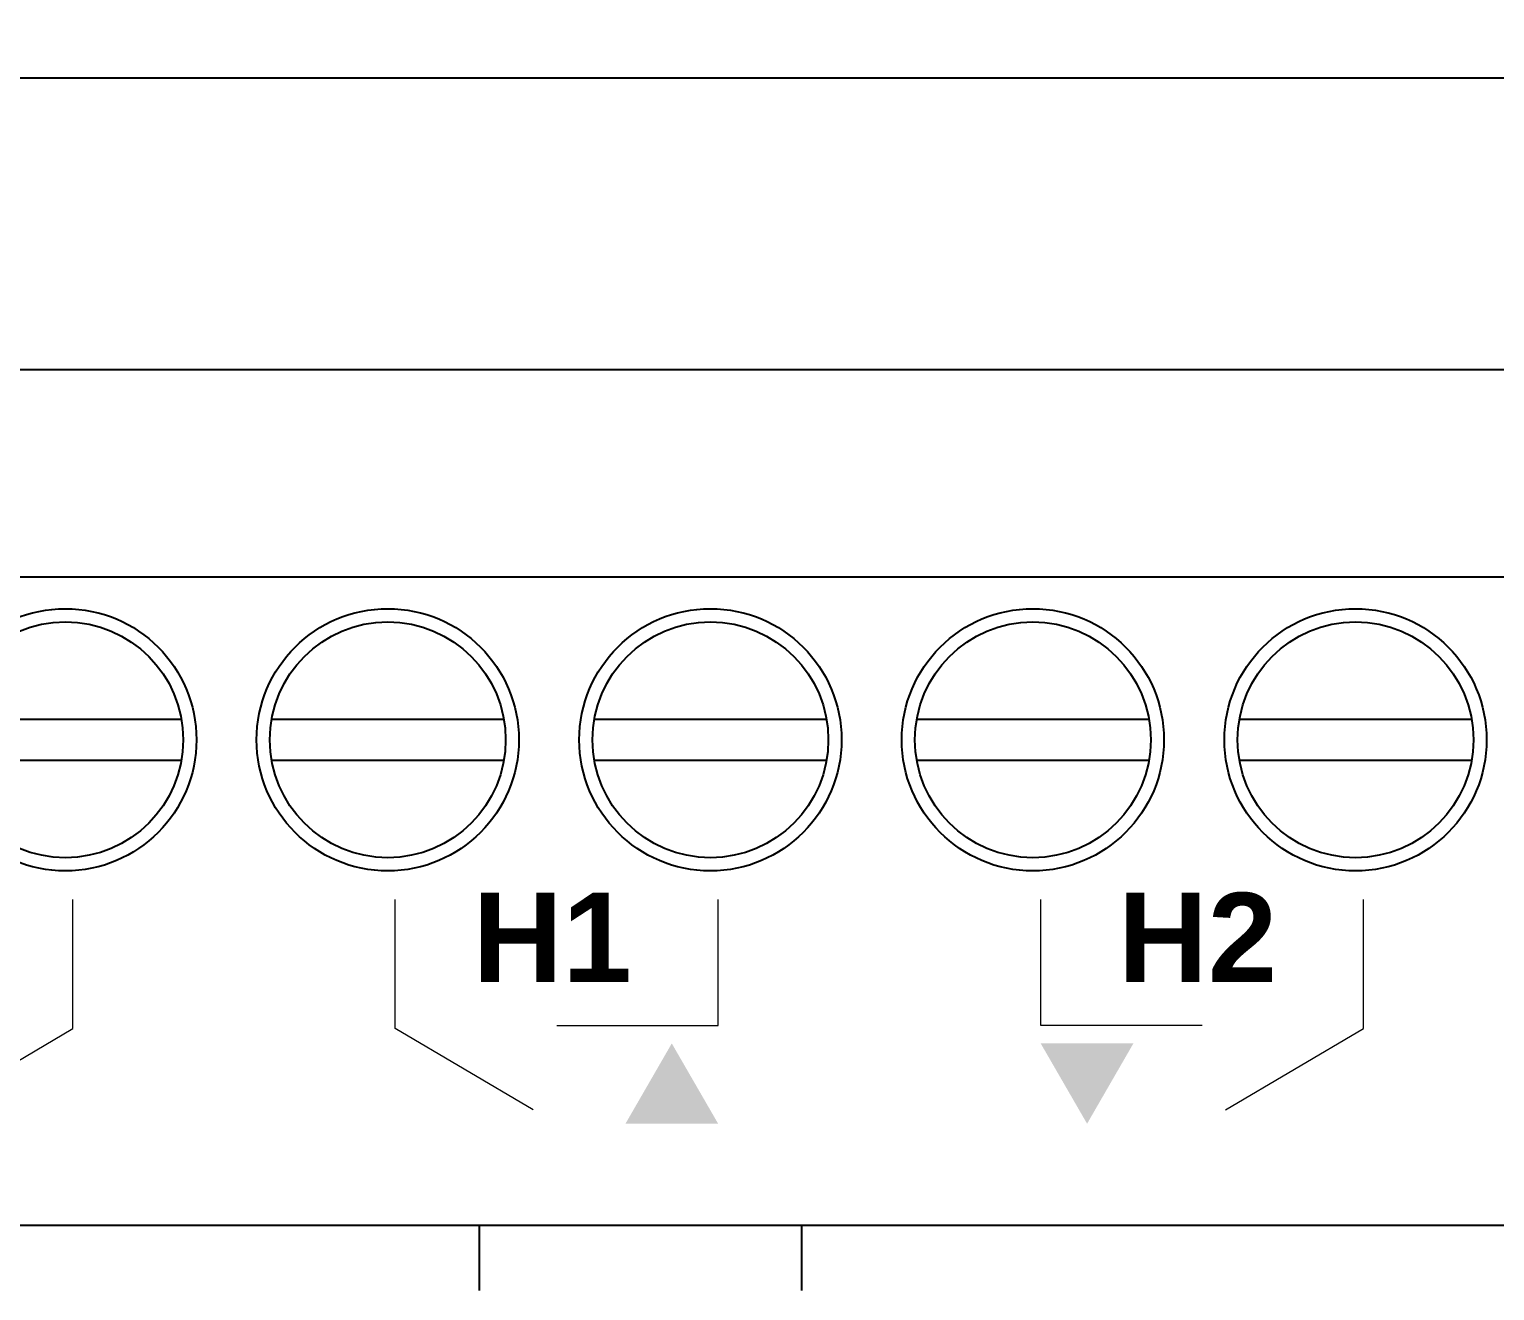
# Model space of a CAD drawing. Header units: millimetres. Extents: x 2517 to 4319, y 573 to 1664.
# Drawn here: x 2811.78 to 2840.62, y 1527.2 to 1552.02 of the extents above; entities that cross this region are included whole.
import ezdxf
from ezdxf.enums import TextEntityAlignment as Align

# ---------------------------------------------------------------- set-up
doc = ezdxf.new("R2010")
doc.units = ezdxf.units.MM
doc.set_wipeout_variables(frame=1)
for name, color, linetype in [('devices', 7, 'Continuous'), ('Enclosure', 7, 'Continuous'), ('Serigraph', 7, 'Continuous')]:
    doc.layers.add(name, color=color, linetype=linetype)
doc.styles.add('Arial Rounded', font='')
doc.styles.get("Standard").update_dxf_attribs({"font": 'arial.ttf'})
doc.styles.get('Arial Rounded').set_extended_font_data('Arial Rounded MT Bold')

# ---------------------------------------------------------------- blocks, each defined once
blk = doc.blocks.new('ZIO-MB24_ENVOLVENTE')
at = {"layer": 'Enclosure'}
for p, q in [((211.6, -22.429), (0, -22.429)), ((190.547, -28.172), (9.504, -28.172)), ((9.504, -32.245), (190.547, -32.245)), ((0, -45), (211.6, -45))]:
    blk.add_line(p, q, dxfattribs=at)
for points in [[(34.432, -35.046), (39.001, -35.046)], [(40.777, -35.046), (45.346, -35.046)], [(47.126, -35.046), (51.695, -35.046)], [(53.47, -35.046), (58.04, -35.046)], [(59.819, -35.046), (64.389, -35.046)], [(34.432, -35.852), (39.001, -35.852)], [(40.777, -35.852), (45.346, -35.852)], [(47.126, -35.852), (51.695, -35.852)], [(53.47, -35.852), (58.04, -35.852)], [(59.819, -35.852), (64.389, -35.852)]]:
    blk.add_lwpolyline(points, dxfattribs=at)
for centre, radius in [((36.717, -35.449), 2.58), ((43.061, -35.449), 2.58), ((49.41, -35.449), 2.58), ((55.755, -35.449), 2.58), ((62.104, -35.449), 2.58), ((36.717, -35.449), 2.32), ((43.061, -35.449), 2.32), ((49.41, -35.449), 2.32), ((55.755, -35.449), 2.32), ((62.104, -35.449), 2.32)]:
    blk.add_circle(centre, radius, dxfattribs=at)
blk = doc.blocks.new('ZIO-MB24_SERIGRAFIA')
at = {"layer": 'Serigraph'}
h = blk.add_hatch(color=256, dxfattribs=at)
h.dxf.hatch_style = 2
h.paths.add_polyline_path([(47.739, -43.003), (48.65, -41.424), (49.562, -43.003)])
h = blk.add_hatch(color=256, dxfattribs=at)
h.dxf.hatch_style = 2
h.paths.add_polyline_path([(55.91, -41.425), (56.822, -43.004), (57.733, -41.425)])
at = {"layer": 'Serigraph', "lineweight": 18}
for p, q in [((36.862, -41.133), (36.862, -38.595)), ((43.209, -41.133), (43.209, -38.595)), ((49.561, -41.071), (49.561, -38.595)), ((55.909, -41.071), (55.909, -38.595)), ((62.261, -41.133), (62.261, -38.595)), ((34.145, -42.732), (36.862, -41.133)), ((45.925, -42.732), (43.209, -41.133)), ((46.386, -41.071), (49.561, -41.071)), ((59.085, -41.071), (55.909, -41.071)), ((59.546, -42.732), (62.261, -41.133))]:
    blk.add_line(p, q, dxfattribs=at)
at = {"layer": 'Serigraph', "style": 'Arial Rounded'}
for s, p in [('H1', (44.734, -40.213)), ('H2', (57.431, -40.213))]:
    blk.add_text(s, height=1.7525, dxfattribs=at).set_placement(p)
blk = doc.blocks.new('ZIO-MB24_ATT_DEF')
blk.add_wipeout([(0, 45), (211.6, 45), (211.6, -45), (0, -45)])
for p, q in [((44.86, -45), (44.86, -46.289)), ((51.205, -45), (51.205, -46.289))]:
    blk.add_line(p, q)
at = {"layer": 'Enclosure'}
blk.add_blockref('ZIO-MB24_ENVOLVENTE', (0, 0), dxfattribs=at)
at = {"layer": 'Serigraph'}
blk.add_blockref('ZIO-MB24_SERIGRAFIA', (0, 0), dxfattribs=at)
at = {"color": 3, "flags": 2}
blk.add_attdef('REFERENCE', text='', height=2.5, dxfattribs=at).set_placement((35.324, 28.944), align=Align.CENTER)
at = {"color": 3}
blk.add_attdef('PHYSICAL_ADD.', text='', height=2.5, dxfattribs=at).set_placement((160.052, 28.959), align=Align.CENTER)

msp = doc.modelspace()

# ---------------------------------------------------------------- block references
at = {"layer": 'devices'}
msp.add_blockref('ZIO-MB24_ATT_DEF', (2775.777, 1573.49), dxfattribs=at)

doc.saveas('drawing.dxf')
